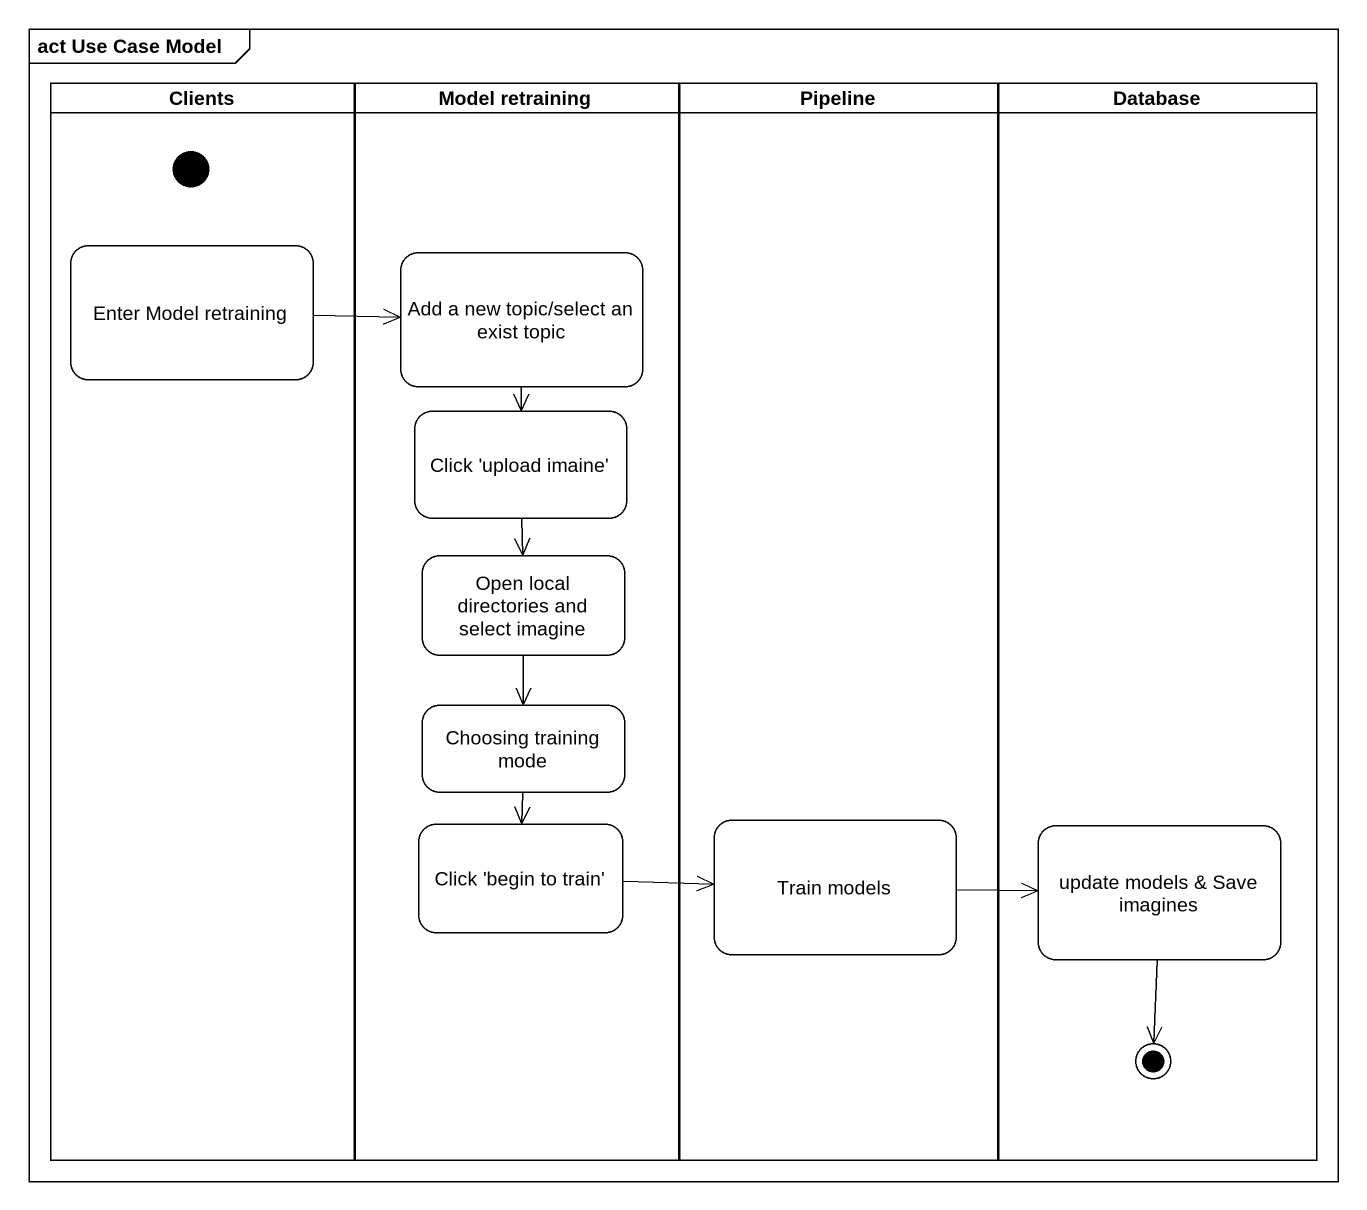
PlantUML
@startuml
mainframe act Use Case Model
hide empty description
state Clients <<partition>> {
  state initial1 <<start>>
  state "Enter Model retraining" as Enter_Model_retraining
}
state "Model retraining" as Model_retraining <<partition>> {
  state "Add a new topic/select an exist topic" as Add_a_new_topic_select_an
  state "Click 'upload imaine'" as Click_upload_imaine
  state "Open local directories and select imagine" as Open_local_directories_and
  state "Choosing training mode" as Choosing_training_mode
  state "Click 'begin to train'" as Click_begin_to_train
}
state Pipeline <<partition>> {
  state "Train models" as Train_models
}
state "Database" as Database_ <<partition>> {
  state "update models & Save imagines" as update_models_Save_imagines
  update_models_Save_imagines --> [*]
}
Enter_Model_retraining -right-> Add_a_new_topic_select_an
Add_a_new_topic_select_an --> Click_upload_imaine
Click_upload_imaine --> Open_local_directories_and
Open_local_directories_and --> Choosing_training_mode
Choosing_training_mode --> Click_begin_to_train
Click_begin_to_train -right-> Train_models
Train_models -right-> update_models_Save_imagines
@enduml
